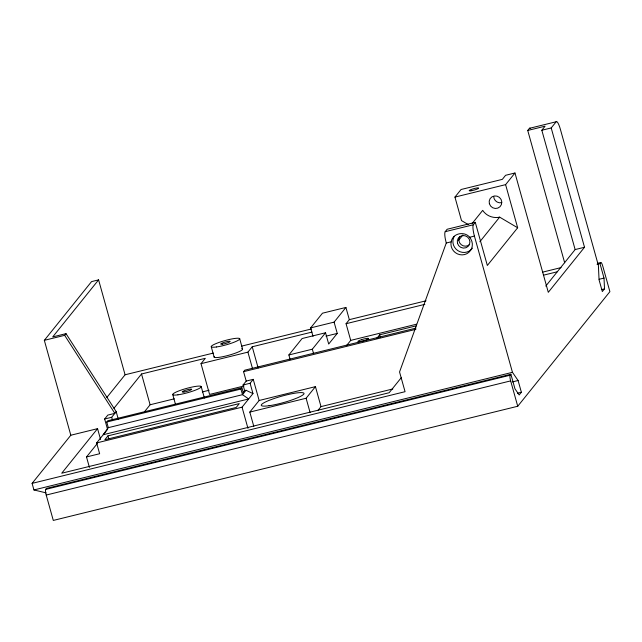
<?xml version="1.0" encoding="UTF-8"?>
<svg xmlns="http://www.w3.org/2000/svg" width="642" height="642" viewBox="0 0 642 642"><rect width="100%" height="100%" fill="white"/><g stroke="black" fill="none" stroke-linecap="round" stroke-linejoin="round"><path stroke-width="0.96" d="M451.206 241.793L450.933 244.024A10.85 10.505 38.8 0 0 464.535 254.577A10.85 10.505 38.8 0 0 470.875 239.121C466.622 230.622 452.811 232.26 451.206 241.793L446.27 243.005L399.549 371.967L405.062 391.692L32.1 483.378L33.938 489.95L46.136 492.879M89.423 467.416L86.501 456.96L99.638 453.733L96.621 442.932L242.05 407.18L252.972 393.594L246.03 390.28L242.499 394.678L108.321 427.66L103.226 434.714L248.663 398.963L242.499 394.678L240.919 389.044L241.93 387.784L243.511 393.426M32.1 483.378L70.813 435.236L44.33 340.332L91.549 281.613L98.587 279.88L125.078 374.776L106.861 397.43M98.587 279.88L52.716 336.914L66.014 333.647L116.202 411.674L118.337 419.322M44.33 340.332L64.657 335.333L66.014 333.647M45.678 489.389L46.457 488.426L510.896 374.254L514.964 388.819L519.185 394.958L521.368 392.246L518.094 380.513L512.452 372.32L474.414 236.087A9.863 1.998 76.2 0 1 473.347 224.756L475.289 222.341L487.334 265.475L517.653 227.774L505.607 184.639L514.98 172.995L548.292 292.311L584.517 247.266L551.205 127.943L556.181 121.755A9.863 1.998 76.2 0 1 560.362 129.219L598.392 265.451L599.058 279.832L602.332 291.564L604.515 288.852L604.018 278.082L599.949 263.517L600.727 262.554A4.935 0.995 76.2 0 1 602.814 266.286L609.9 291.653L517.733 406.258L53.294 520.429L46.216 495.054A4.935 0.995 76.2 0 1 45.678 489.389L510.117 375.225L510.896 374.254M96.621 442.932L107.543 429.346L104.654 419.009L107.808 415.093L114.846 413.368L64.657 335.333M100.569 439.465L97.56 428.655L61.72 473.226L389.172 392.727L401.531 377.36M113.955 408.272L141.521 373.989L205.32 358.308L201.01 363.669L209.597 394.445L244.064 385.97M108.321 427.66L106.749 422.027L107.76 420.767L241.93 387.784M104.654 419.009L111.692 417.284L116.202 411.674M86.501 456.96L97.512 443.269M107.936 435.878L104.823 439.746L236.184 407.461L239.289 403.593L107.936 435.878L108.731 438.743M144.474 411.771L150.108 404.765L174.279 398.818M201.01 363.669L247.916 352.137L252.234 346.776L312.004 332.083M243.109 392.511L244.626 390.625L243.053 384.991L246.199 381.075L243.575 371.678L244.779 370.177L415.984 328.094M243.053 384.991L250.091 383.258L253.237 379.342L259.143 400.488L249.81 412.084L253.791 426.344M290.184 359.664L288.876 354.962L302.093 338.527L325.55 332.765L328.696 344.04L337.251 333.407L334.097 322.132L345.918 307.438L349.328 319.652L346.062 323.712L350.717 340.388L346.487 345.653M313.007 336.352L310.64 327.893L322.461 313.2L345.918 307.438M288.876 354.962L312.333 349.2L325.55 332.765M468.315 224.612L461.502 220.583L454.945 197.094L461.044 189.51L502.333 179.359L505.591 175.298L514.98 172.995M249.81 412.084L306.106 398.249L315.439 386.644L321.008 406.611L317.902 410.479M446.27 243.005L445.379 239.265A9.863 1.998 76.2 0 1 445.195 231.682L447.145 229.258L475.289 222.341M564.663 262.747L527.732 130.454L529.441 128.328L556.181 121.755M545.78 286.075L575.136 249.569L541.824 130.246L545.09 126.185L527.732 130.454M376.878 338.278L379.655 334.827L416.514 325.767M458.573 240.357L462.906 234.972M472.191 223.432L482.704 210.351C486.219 215.889 493.289 218.601 499.645 217.14L517.653 227.774M479.839 241.761L499.645 217.14M541.824 130.246L551.205 127.943M454.945 197.094L505.607 184.639M445.195 231.682L473.347 224.756M469.471 237.307L474.414 236.087M575.136 249.569L584.517 247.266M310.64 327.893L334.097 322.132M125.078 374.776L213.353 353.076M241.48 346.158L311.322 328.993M349.328 319.652L426.063 300.785M542.618 272.136L561.076 267.594M346.062 323.712L424.86 304.34M543.549 275.161L557.168 271.815M597.806 263.268L600.727 262.554M597.028 264.239L599.949 263.517M325.992 336.175L337.251 333.407M350.717 340.388L416.626 324.186M599.147 279.278L604.018 278.082M243.575 371.678L415.88 329.322M601.594 289.574L604.515 288.852M202.31 391.925L209.075 390.264M246.199 381.075L253.237 379.342M106.749 422.027L240.919 389.044M244.626 390.625L246.03 390.28M70.813 435.236L97.56 428.655M259.143 400.488L315.439 386.644M321.008 406.611L392.84 388.956M33.938 489.95L512.452 372.32M46.216 495.054L510.655 380.891A4.935 0.995 76.2 0 1 510.117 375.225M512.252 381.95L518.094 380.513M517.468 393.209L521.368 392.246M510.655 380.891L517.733 406.258M379.655 334.827L380.441 337.644M312.333 349.2L313.384 352.956M306.106 398.249L310.086 412.509M252.234 346.776L258.14 367.93M247.916 352.137L252.483 368.484M239.667 338.647L242.548 348.983M250.091 383.258L252.972 393.594M242.05 407.18L247.956 428.334M211.266 346.832L214.155 357.169M201.179 386.5L204.397 398.032M172.786 394.686L175.467 404.291M141.521 373.989L150.108 404.765M111.692 417.284L112.478 420.101M241.705 348.63A14.798 2.215 -15.6 0 1 229.74 354.978A14.798 2.215 -15.6 0 1 214.276 356.535M529.441 128.328A9.863 1.998 76.2 0 1 530.565 128.617M501.723 202.647A6.412 6.203 38.8 0 1 493.682 196.404M469.679 244.433A6.412 6.203 38.8 0 1 459.632 236.641M472.44 248.117A10.85 10.505 38.8 0 1 457.939 250.685A10.85 10.505 38.8 0 1 454.255 236.312M361.366 339.73L360.13 340.172A5.553 0.827 -15.6 0 0 358.525 341.713A5.553 0.827 -15.6 0 0 365.121 340.316L366.357 339.875A5.553 0.827 -15.6 0 0 367.962 338.334A5.553 0.827 -15.6 0 0 361.366 339.73M177.922 394.83A14.798 2.215 -15.6 0 0 201.058 387.134A14.798 2.215 -15.6 0 0 181.967 389.806A14.798 2.215 -15.6 0 0 177.922 394.83M216.41 346.977A14.798 2.215 -15.6 0 0 239.538 339.281A14.798 2.215 -15.6 0 0 220.447 341.953A14.798 2.215 -15.6 0 0 216.41 346.977M183.965 392.005A4.935 0.738 -15.6 0 0 191.677 389.437A4.935 0.738 -15.6 0 0 185.313 390.328A4.935 0.738 -15.6 0 0 183.965 392.005M222.445 344.152A4.935 0.738 -15.6 0 0 230.157 341.584A4.935 0.738 -15.6 0 0 223.793 342.475A4.935 0.738 -15.6 0 0 222.445 344.152M269.038 405.728A22.197 3.322 -15.6 0 0 303.738 394.18A22.197 3.322 -15.6 0 0 275.097 398.192A22.197 3.322 -15.6 0 0 269.038 405.728M489.373 203.691A6.412 6.203 38.8 0 0 499.998 206.732A6.412 6.203 38.8 0 0 497.044 196.155A6.412 6.203 38.8 0 0 489.373 203.691M457.497 243.326A6.412 6.203 38.8 0 0 468.122 246.368A6.412 6.203 38.8 0 0 465.169 235.791A6.412 6.203 38.8 0 0 457.497 243.326M470.923 190.794A4.935 0.738 -15.6 0 0 478.635 188.226A4.935 0.738 -15.6 0 0 472.271 189.117A4.935 0.738 -15.6 0 0 470.923 190.794"/></g></svg>
